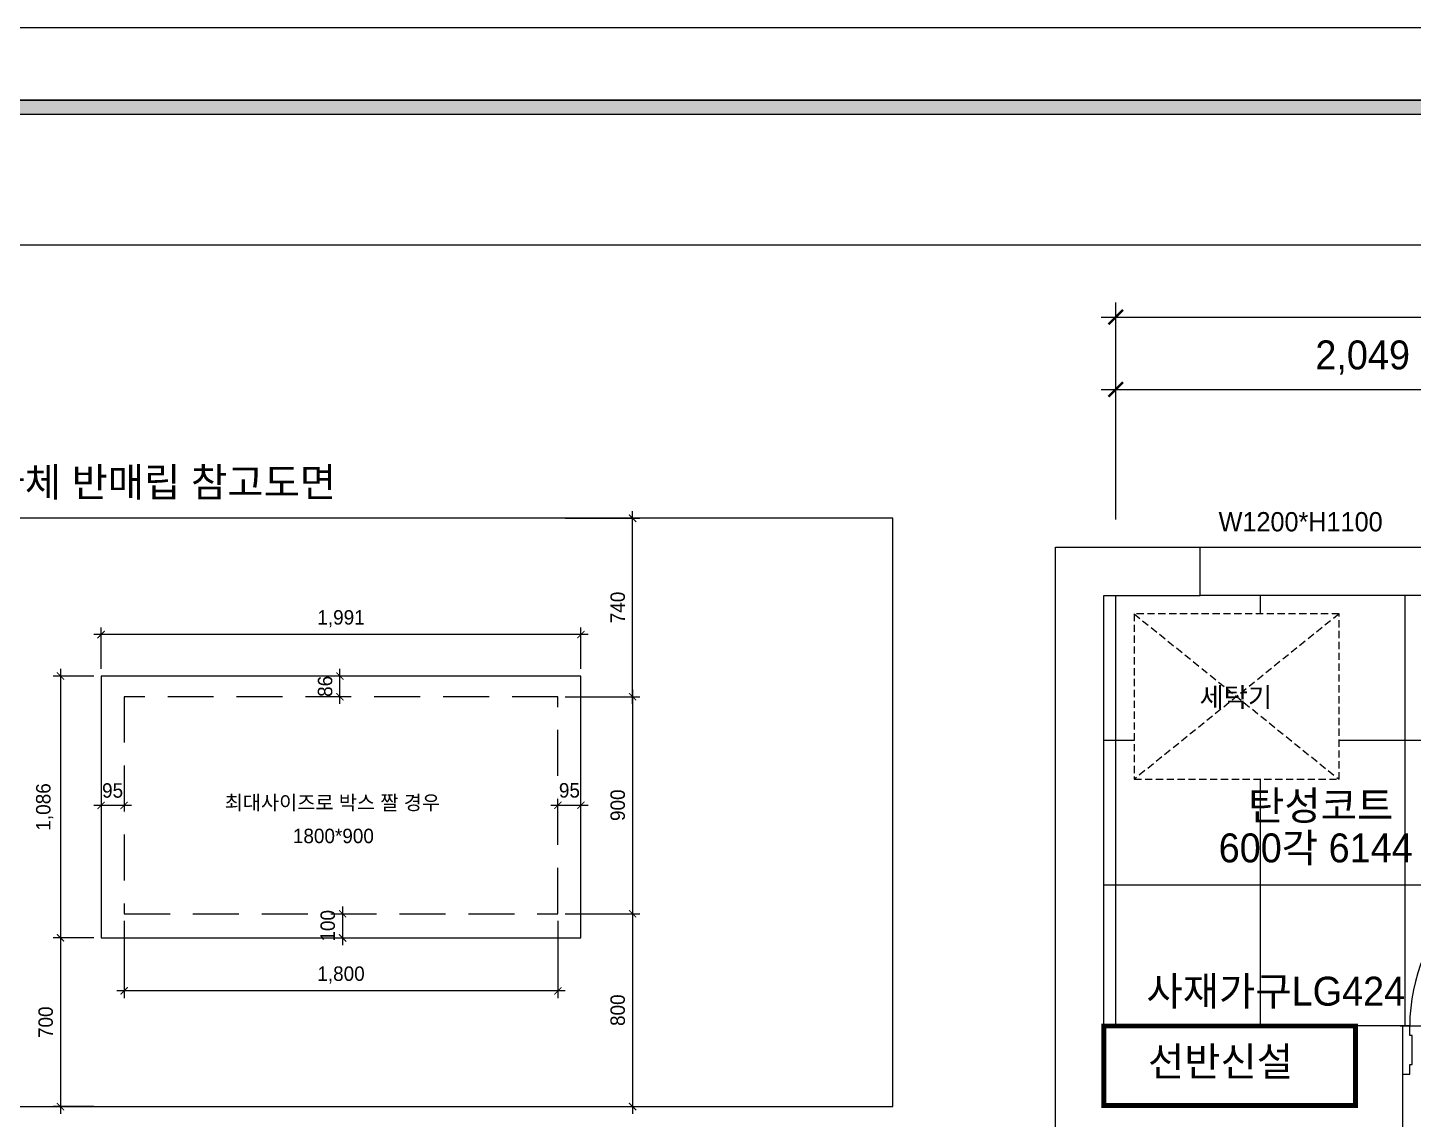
# Model space of a CAD drawing. Header units: millimetres. Extents: x 204923 to 257123, y 77248 to 107783.
# Drawn here: x 209618 to 215367, y 102656 to 107183 of the extents above; entities that cross this region are included whole.
import ezdxf
from ezdxf.enums import TextEntityAlignment as Align

# ---------------------------------------------------------------- set-up
doc = ezdxf.new("R2010")
doc.units = ezdxf.units.MM
doc.header["$LTSCALE"] = 30
doc.header["$PDMODE"] = 3
for name, pattern in [('DASHEDX2', [1.5, 1, -0.5]), ('HID', [2.3, 1.5, -0.8]), ('HIDDEN', [9.525, 6.35, -3.175])]:
    doc.linetypes.add(name, pattern=pattern)
doc.layers.get('DEFPOINTS').update_dxf_attribs({"color": 248})
for name, color, linetype in [('0-ELC TEXT', 7, 'Continuous'), ('04-WIN', 4, 'Continuous'), ('06-FUR', 6, 'Continuous'), ('07-DIM WAL', 5, 'Continuous'), ('08-HAT', 8, 'Continuous'), ('2-con', 2, 'Continuous'), ('3.기호.계단선', 30, 'Continuous'), ('CO-DO-FR', 7, 'Continuous'), ('CO-DOOR', 8, 'Continuous'), ('F-SYM', 7, 'Continuous'), ('FORM(YOURNAME)-11', 1, 'Continuous'), ('설비', 140, 'Continuous')]:
    doc.layers.add(name, color=color, linetype=linetype)
doc.styles.add('HY 울릉도 L', font='')
doc.styles.add('YOURNAME', font='HY울릉도M.TTF')
doc.styles.add('코레일둥고', font='Korail_Round_Gothic_Medium.ttf')
doc.styles.get('HY 울릉도 L').set_extended_font_data('HY울릉도L')
doc.dimstyles.new('30', dxfattribs={"dimscale": 30, "dimtxt": 2, "dimasz": 1, "dimexe": 1, "dimexo": 1, "dimgap": 1, "dimtad": 1, "dimdec": 0, "dimrnd": 0.05, "dimdsep": 46, "dimlunit": 6, "dimtxsty": 'HY 울릉도 L', "dimblk": 'ARCHTICK', "dimcen": 2.5, "dimdle": 1, "dimclrd": 133, "dimclre": 133, "dimclrt": 30, "dimadec": 0, "dimazin": 0, "dimtfac": 1, "dimtdec": 0, "dimtix": 1, "dimtmove": 2, "dimatfit": 3, "dimldrblk": 'ARCHTICK', "dimfxl": 1, "dimlwd": -1, "dimlwe": -1, "dimarcsym": 0})
doc.dimstyles.new('60', dxfattribs={"dimscale": 60, "dimtxt": 2, "dimasz": 1, "dimexe": 1, "dimexo": 1, "dimgap": 1, "dimtad": 1, "dimdec": 0, "dimrnd": 0.05, "dimdsep": 46, "dimlunit": 6, "dimtxsty": 'HY 울릉도 L', "dimblk": 'ARCHTICK', "dimcen": 2.5, "dimdle": 1, "dimclrd": 133, "dimclre": 133, "dimclrt": 30, "dimadec": 0, "dimazin": 0, "dimtfac": 1, "dimtdec": 0, "dimtix": 1, "dimtmove": 2, "dimatfit": 3, "dimldrblk": 'ARCHTICK', "dimfxl": 1, "dimlwd": -1, "dimlwe": -1, "dimarcsym": 0})

# ---------------------------------------------------------------- blocks, each defined once
blk = doc.blocks.new('FORM-PLAN')
at = {"layer": 'FORM(YOURNAME)-11'}
h = blk.add_hatch(color=256, dxfattribs=at)
h.dxf.hatch_style = 1
h.paths.add_polyline_path([(-71444, 55115), (10556, 55115), (10556, 54915), (-71444, 54915)])
h.paths.add_polyline_path([(-71444, -2085), (10556, -2085), (10556, -2285), (-71444, -2285)])
at = {"layer": 'DEFPOINTS', "color": 158}
for points in [[(-71444, -2285), (10556, -2285), (10556, 55115), (-71444, 55115)], [(-69444, 53115), (-64, 53115), (-64, 1215), (-69444, 1215)]]:
    blk.add_lwpolyline(points, close=True, dxfattribs=at)
at = {"layer": 'FORM(YOURNAME)-11', "color": 250}
blk.add_lwpolyline([(-72444, -3285), (11556, -3285), (11556, 56115), (-72444, 56115)], close=True, dxfattribs=at)
at = {"layer": 'FORM(YOURNAME)-11'}
blk.add_lwpolyline([(-71444, 55115), (10556, 55115), (10556, 54915), (-71444, 54915)], close=True, dxfattribs=at)
at = {"layer": 'FORM(YOURNAME)-11', "color": 3, "style": 'YOURNAME'}
for tag, height, p in [('1', 450, (9905, 18188)), ('2', 450, (9905, 17544)), ('3', 450, (9905, 16257)), ('4', 450, (9905, 14326)), ('5', 515, (9905, 12009)), ('6', 515, (9905, 9757)), ('7', 515, (9905, 7504)), ('8', 515, (9905, 5252)), ('9', 515, (9905, 2999)), ('10', 515, (5655, 811)), ('11', 515, (9905, 747)), ('12', 515, (5655, -1441)), ('13', 515, (9905, -1441))]:
    blk.add_attdef(tag, text='', height=height, dxfattribs=at).set_placement(p, align=Align.MIDDLE_RIGHT)
blk = doc.blocks.new('cdr')
at = {"layer": '04-WIN'}
blk.add_lwpolyline([(214482.6, 105028.4), (215682.6, 105028.4), (215682.6, 104828.4), (214482.6, 104828.4)], close=True, dxfattribs=at)
at = {"layer": '2-con'}
for p, q in [((214482.6, 104828.4), (214482.6, 105028.4)), ((215322.1, 103043.4), (215322.1, 102533.4))]:
    blk.add_line(p, q, dxfattribs=at)
for points in [[(213882.6, 102533.4), (213882.6, 105028.4), (214482.6, 105028.4)], [(215322.1, 103043.4), (215122.1, 103043.4), (215122.1, 102713.4), (214082.6, 102713.4), (214082.6, 104828.4), (214482.6, 104828.4)]]:
    blk.add_lwpolyline(points, dxfattribs=at)
blk = doc.blocks.new('_ArchTick')
at = {"color": 0, "linetype": 'ByBlock', "const_width": 0.15}
blk.add_lwpolyline([(-0.5, -0.5), (0.5, 0.5)], dxfattribs=at)
blk = doc.blocks.new('*D184')
at = {"layer": '07-DIM WAL', "color": 133}
for p, q in [((214132.1, 105142.9), (214132.1, 105742.9)), ((216181.5, 105142.9), (216181.5, 105742.9)), ((214072.1, 105682.9), (216241.5, 105682.9))]:
    blk.add_line(p, q, dxfattribs=at)
at = {"layer": 'DEFPOINTS', "color": 0}
for p in [(216181.5, 105682.9), (214132.1, 105082.9), (216181.5, 105082.9)]:
    blk.add_point(p, dxfattribs=at)
at = {"layer": '07-DIM WAL', "color": 133, "xscale": 60, "yscale": 60, "zscale": 60, "rotation": 180}
blk.add_blockref('_ArchTick', (214132.1, 105682.9), dxfattribs=at)
at = {"layer": '07-DIM WAL', "color": 133, "xscale": 60, "yscale": 60, "zscale": 60}
blk.add_blockref('_ArchTick', (216181.5, 105682.9), dxfattribs=at)
at = {"layer": '07-DIM WAL', "color": 30, "insert": (215156.8, 105814.9), "char_height": 120, "attachment_point": 5, "style": 'HY 울릉도 L'}
blk.add_mtext('2,049', dxfattribs=at)
blk = doc.blocks.new('*D185')
at = {"layer": '07-DIM WAL', "color": 133}
for p, q in [((214132.1, 105142.9), (214132.1, 106042.9)), ((223132.1, 105142.9), (223132.1, 106042.9)), ((214072.1, 105982.9), (223192.1, 105982.9))]:
    blk.add_line(p, q, dxfattribs=at)
at = {"layer": 'DEFPOINTS', "color": 0}
for p in [(223132.1, 105982.9), (214132.1, 105082.9), (223132.1, 105082.9)]:
    blk.add_point(p, dxfattribs=at)
at = {"layer": '07-DIM WAL', "color": 133, "xscale": 60, "yscale": 60, "zscale": 60, "rotation": 180}
blk.add_blockref('_ArchTick', (214132.1, 105982.9), dxfattribs=at)
at = {"layer": '07-DIM WAL', "color": 133, "xscale": 60, "yscale": 60, "zscale": 60}
blk.add_blockref('_ArchTick', (223132.1, 105982.9), dxfattribs=at)
at = {"layer": '07-DIM WAL', "color": 30, "insert": (218632.1, 106114.9), "char_height": 120, "attachment_point": 5, "style": 'HY 울릉도 L'}
blk.add_mtext('9,000', dxfattribs=at)
blk = doc.blocks.new('D-002')
at = {"layer": 'CO-DO-FR'}
for points in [[(0, 200), (0, 0), (30, 0), (30, 40), (40, 40), (40, 160), (30, 160), (30, 200), (0, 200)], [(800, 200), (800, 0), (770, 0), (770, 40), (760, 40), (760, 160), (770, 160), (770, 200), (800, 200)]]:
    blk.add_lwpolyline(points, close=True, dxfattribs=at)
at = {"layer": 'CO-DOOR'}
blk.add_lwpolyline([(730, 940), (730, 200), (770, 200), (770, 940)], close=True, dxfattribs=at)
blk.add_arc((770, 200), 740, 90, 180, dxfattribs=at)
blk = doc.blocks.new('*D955')
at = {"layer": '07-DIM WAL', "color": 133}
for p, q in [((211847.7, 104408.7), (212157.4, 104408.7)), ((212127.4, 104438.7), (212127.4, 103478.7)), ((211847.7, 103508.7), (212157.4, 103508.7))]:
    blk.add_line(p, q, dxfattribs=at)
at = {"layer": 'DEFPOINTS', "color": 0}
for p in [(211817.7, 104408.7), (211817.7, 103508.7), (212127.4, 103508.7)]:
    blk.add_point(p, dxfattribs=at)
at = {"layer": '07-DIM WAL', "color": 133, "xscale": 30, "yscale": 30, "zscale": 30}
for p, rotation in [((212127.4, 104408.7), 90), ((212127.4, 103508.7), 270)]:
    blk.add_blockref('_ArchTick', p, dxfattribs=dict(at, rotation=rotation))
at = {"layer": '07-DIM WAL', "color": 30, "insert": (212066, 103958.7), "char_height": 60, "attachment_point": 5, "rotation": 90, "style": 'HY 울릉도 L'}
blk.add_mtext('900', dxfattribs=at)
blk = doc.blocks.new('*D956')
at = {"layer": '07-DIM WAL', "color": 133}
for p, q in [((211847.7, 103508.7), (212157.4, 103508.7)), ((212127.4, 103538.7), (212127.4, 102678.7)), ((211847.7, 102708.7), (212157.4, 102708.7))]:
    blk.add_line(p, q, dxfattribs=at)
at = {"layer": 'DEFPOINTS', "color": 0}
for p in [(211817.7, 103508.7), (211817.7, 102708.7), (212127.4, 102708.7)]:
    blk.add_point(p, dxfattribs=at)
at = {"layer": '07-DIM WAL', "color": 133, "xscale": 30, "yscale": 30, "zscale": 30}
for p, rotation in [((212127.4, 103508.7), 90), ((212127.4, 102708.7), 270)]:
    blk.add_blockref('_ArchTick', p, dxfattribs=dict(at, rotation=rotation))
at = {"layer": '07-DIM WAL', "color": 30, "insert": (212066, 103108.7), "char_height": 60, "attachment_point": 5, "rotation": 90, "style": 'HY 울릉도 L'}
blk.add_mtext('800', dxfattribs=at)
blk = doc.blocks.new('*D957')
at = {"layer": '07-DIM WAL', "color": 133}
for p, q in [((212127.4, 104378.7), (212127.4, 105178.7)), ((211847.7, 105148.7), (212157.4, 105148.7)), ((211847.7, 104408.7), (212157.4, 104408.7))]:
    blk.add_line(p, q, dxfattribs=at)
at = {"layer": 'DEFPOINTS', "color": 0}
for p in [(211817.7, 105148.7), (212127.4, 105148.7), (211817.7, 104408.7)]:
    blk.add_point(p, dxfattribs=at)
at = {"layer": '07-DIM WAL', "color": 133, "xscale": 30, "yscale": 30, "zscale": 30}
for p, rotation in [((212127.4, 105148.7), 90), ((212127.4, 104408.7), 270)]:
    blk.add_blockref('_ArchTick', p, dxfattribs=dict(at, rotation=rotation))
at = {"layer": '07-DIM WAL', "color": 30, "insert": (212066.1, 104778.7), "char_height": 60, "attachment_point": 5, "rotation": 90, "style": 'HY 울릉도 L'}
blk.add_mtext('740', dxfattribs=at)
blk = doc.blocks.new('*D958')
at = {"layer": '07-DIM WAL', "color": 133}
for p, q in [((210017.7, 103478.7), (210017.7, 103158.8)), ((211817.7, 103478.7), (211817.7, 103158.8)), ((211847.7, 103188.8), (209987.7, 103188.8))]:
    blk.add_line(p, q, dxfattribs=at)
at = {"layer": 'DEFPOINTS', "color": 0}
for p in [(210017.7, 103508.7), (211817.7, 103508.7), (210017.7, 103188.8)]:
    blk.add_point(p, dxfattribs=at)
at = {"layer": '07-DIM WAL', "color": 133, "xscale": 30, "yscale": 30, "zscale": 30, "rotation": 180}
blk.add_blockref('_ArchTick', (210017.7, 103188.8), dxfattribs=at)
at = {"layer": '07-DIM WAL', "color": 133, "xscale": 30, "yscale": 30, "zscale": 30}
blk.add_blockref('_ArchTick', (211817.7, 103188.8), dxfattribs=at)
at = {"layer": '07-DIM WAL', "color": 30, "insert": (210917.7, 103254.7), "char_height": 60, "attachment_point": 5, "style": 'HY 울릉도 L'}
blk.add_mtext('1,800', dxfattribs=at)
blk = doc.blocks.new('*D959')
at = {"layer": '07-DIM WAL', "color": 133}
for p, q in [((209922.2, 104524.4), (209922.2, 104696.2)), ((211913.1, 104524.4), (211913.1, 104696.2)), ((211943.1, 104666.2), (209892.2, 104666.2))]:
    blk.add_line(p, q, dxfattribs=at)
at = {"layer": 'DEFPOINTS', "color": 0}
for p in [(209922.2, 104666.2), (209922.2, 104494.4), (211913.1, 104494.4)]:
    blk.add_point(p, dxfattribs=at)
at = {"layer": '07-DIM WAL', "color": 133, "xscale": 30, "yscale": 30, "zscale": 30, "rotation": 180}
blk.add_blockref('_ArchTick', (209922.2, 104666.2), dxfattribs=at)
at = {"layer": '07-DIM WAL', "color": 133, "xscale": 30, "yscale": 30, "zscale": 30}
blk.add_blockref('_ArchTick', (211913.1, 104666.2), dxfattribs=at)
at = {"layer": '07-DIM WAL', "color": 30, "insert": (210917.7, 104732.2), "char_height": 60, "attachment_point": 5, "style": 'HY 울릉도 L'}
blk.add_mtext('1,991', dxfattribs=at)
blk = doc.blocks.new('*D960')
at = {"layer": '07-DIM WAL', "color": 133}
for p, q in [((209753.7, 104524.4), (209753.7, 103378.7)), ((209892.2, 104494.4), (209723.7, 104494.4)), ((209892.2, 103408.7), (209723.7, 103408.7))]:
    blk.add_line(p, q, dxfattribs=at)
at = {"layer": 'DEFPOINTS', "color": 0}
for p in [(209922.2, 104494.4), (209753.7, 103408.7), (209922.2, 103408.7)]:
    blk.add_point(p, dxfattribs=at)
at = {"layer": '07-DIM WAL', "color": 133, "xscale": 30, "yscale": 30, "zscale": 30}
for p, rotation in [((209753.7, 104494.4), 90), ((209753.7, 103408.7), 270)]:
    blk.add_blockref('_ArchTick', p, dxfattribs=dict(at, rotation=rotation))
at = {"layer": '07-DIM WAL', "color": 30, "insert": (209687.8, 103951.6), "char_height": 60, "attachment_point": 5, "rotation": 90, "style": 'HY 울릉도 L'}
blk.add_mtext('1,086', dxfattribs=at)
blk = doc.blocks.new('*D961')
at = {"layer": '07-DIM WAL', "color": 133}
for p, q in [((209753.7, 103438.7), (209753.7, 102678.7)), ((209892.2, 103408.7), (209723.7, 103408.7)), ((209892.2, 102708.7), (209723.7, 102708.7))]:
    blk.add_line(p, q, dxfattribs=at)
at = {"layer": 'DEFPOINTS', "color": 0}
for p in [(209922.2, 103408.7), (209753.7, 102708.7), (209922.2, 102708.7)]:
    blk.add_point(p, dxfattribs=at)
at = {"layer": '07-DIM WAL', "color": 133, "xscale": 30, "yscale": 30, "zscale": 30}
for p, rotation in [((209753.7, 103408.7), 90), ((209753.7, 102708.7), 270)]:
    blk.add_blockref('_ArchTick', p, dxfattribs=dict(at, rotation=rotation))
at = {"layer": '07-DIM WAL', "color": 30, "insert": (209692.5, 103058.7), "char_height": 60, "attachment_point": 5, "rotation": 90, "style": 'HY 울릉도 L'}
blk.add_mtext('700', dxfattribs=at)
blk = doc.blocks.new('*D962')
at = {"layer": '07-DIM WAL', "color": 133}
for p, q in [((210913.2, 104378.7), (210913.2, 104524.4)), ((210887.7, 104494.4), (210883.2, 104494.4)), ((210887.7, 104408.7), (210883.2, 104408.7))]:
    blk.add_line(p, q, dxfattribs=at)
at = {"layer": 'DEFPOINTS', "color": 0}
for p in [(210913.2, 104494.4), (210917.7, 104494.4), (210917.7, 104408.7)]:
    blk.add_point(p, dxfattribs=at)
at = {"layer": '07-DIM WAL', "color": 133, "xscale": 30, "yscale": 30, "zscale": 30}
for p, rotation in [((210913.2, 104494.4), 270), ((210913.2, 104408.7), 90)]:
    blk.add_blockref('_ArchTick', p, dxfattribs=dict(at, rotation=rotation))
at = {"layer": '07-DIM WAL', "color": 30, "insert": (210851.9, 104451.6), "char_height": 60, "attachment_point": 5, "rotation": 90, "style": 'HY 울릉도 L'}
blk.add_mtext('86', dxfattribs=at)
blk = doc.blocks.new('*D963')
at = {"layer": '07-DIM WAL', "color": 133}
for p, q in [((210047.7, 103958.1), (209892.2, 103958.1)), ((209922.2, 103928.7), (209922.2, 103928.1)), ((210017.7, 103928.7), (210017.7, 103928.1))]:
    blk.add_line(p, q, dxfattribs=at)
at = {"layer": 'DEFPOINTS', "color": 0}
for p in [(209922.2, 103958.7), (209922.2, 103958.1), (210017.7, 103958.7)]:
    blk.add_point(p, dxfattribs=at)
at = {"layer": '07-DIM WAL', "color": 133, "xscale": 30, "yscale": 30, "zscale": 30}
blk.add_blockref('_ArchTick', (209922.2, 103958.1), dxfattribs=at)
at = {"layer": '07-DIM WAL', "color": 133, "xscale": 30, "yscale": 30, "zscale": 30, "rotation": 180}
blk.add_blockref('_ArchTick', (210017.7, 103958.1), dxfattribs=at)
at = {"layer": '07-DIM WAL', "color": 30, "insert": (209969.9, 104019.5), "char_height": 60, "attachment_point": 5, "style": 'HY 울릉도 L'}
blk.add_mtext('95', dxfattribs=at)
blk = doc.blocks.new('*D964')
at = {"layer": '07-DIM WAL', "color": 133}
for p, q in [((211787.7, 103958.7), (211943.1, 103958.7)), ((211817.7, 103988.7), (211817.7, 103988.7)), ((211913.1, 103988.7), (211913.1, 103988.7))]:
    blk.add_line(p, q, dxfattribs=at)
at = {"layer": 'DEFPOINTS', "color": 0}
for p in [(211817.7, 103958.7), (211913.1, 103958.7), (211913.1, 103958.7)]:
    blk.add_point(p, dxfattribs=at)
at = {"layer": '07-DIM WAL', "color": 133, "xscale": 30, "yscale": 30, "zscale": 30}
blk.add_blockref('_ArchTick', (211817.7, 103958.7), dxfattribs=at)
at = {"layer": '07-DIM WAL', "color": 133, "xscale": 30, "yscale": 30, "zscale": 30, "rotation": 180}
blk.add_blockref('_ArchTick', (211913.1, 103958.7), dxfattribs=at)
at = {"layer": '07-DIM WAL', "color": 30, "insert": (211865.4, 104020.1), "char_height": 60, "attachment_point": 5, "style": 'HY 울릉도 L'}
blk.add_mtext('95', dxfattribs=at)
blk = doc.blocks.new('*D965')
at = {"layer": '07-DIM WAL', "color": 133}
for p, q in [((210924.2, 103538.7), (210924.2, 103378.7)), ((210947.7, 103508.7), (210954.2, 103508.7)), ((210947.7, 103408.7), (210954.2, 103408.7))]:
    blk.add_line(p, q, dxfattribs=at)
at = {"layer": 'DEFPOINTS', "color": 0}
for p in [(210917.7, 103508.7), (210917.7, 103408.7), (210924.2, 103408.7)]:
    blk.add_point(p, dxfattribs=at)
at = {"layer": '07-DIM WAL', "color": 133, "xscale": 30, "yscale": 30, "zscale": 30}
for p, rotation in [((210924.2, 103508.7), 270), ((210924.2, 103408.7), 90)]:
    blk.add_blockref('_ArchTick', p, dxfattribs=dict(at, rotation=rotation))
at = {"layer": '07-DIM WAL', "color": 30, "insert": (210862.9, 103458.7), "char_height": 60, "attachment_point": 5, "rotation": 90, "style": 'HY 울릉도 L'}
blk.add_mtext('100', dxfattribs=at)

msp = doc.modelspace()

# ---------------------------------------------------------------- hatches: boundary and pattern name
at = {"layer": '08-HAT'}
h = msp.add_hatch(dxfattribs=at)
h.set_pattern_fill('_USER', color=256, scale=600, double=1, pattern_type=0)
h.set_pattern_definition([(0, (214132.1, 104828.37), (0, 600), []), (90, (214132.1, 104828.37), (-600, 4e-14), [])])
h.paths.add_polyline_path([(216132.1, 103043.4), (216132.1, 104828.4), (215682.6, 104828.4), (214482.6, 104828.4), (214082.6, 104828.4), (214082.6, 103043.4), (215127.1, 103043.4), (215322.1, 103043.4), (215352.1, 103043.4, -0.398461), (216052.1, 103782.3), (216052.1, 103783.4), (216092.1, 103783.4), (216092.1, 103043.4), (216122.1, 103043.4)])
h.paths.add_polyline_path([(215058.7, 104752.2), (215058.7, 104066.2), (214208.7, 104066.2), (214208.7, 104752.2)], flags=16)

# ---------------------------------------------------------------- linework, layer by layer
at = {"color": 2}
msp.add_lwpolyline([(208627.7, 102708.7), (213207.7, 102708.7), (213207.7, 105148.7), (208627.7, 105148.7)], close=True, dxfattribs=at)
at = {"color": 6}
msp.add_lwpolyline([(209922.2, 103408.7), (211913.1, 103408.7), (211913.1, 104494.4), (209922.2, 104494.4)], close=True, dxfattribs=at)
at = {"linetype": 'HIDDEN'}
msp.add_lwpolyline([(210017.7, 103508.7), (211817.7, 103508.7), (211817.7, 104408.7), (210017.7, 104408.7)], close=True, dxfattribs=at)
at = {"layer": '06-FUR', "color": 7, "linetype": 'DASHEDX2'}
for p, q in [((215058.7, 104752.2), (214208.7, 104066.2)), ((214208.7, 104752.2), (215058.7, 104066.2))]:
    msp.add_line(p, q, dxfattribs=at)
msp.add_lwpolyline([(215058.7, 104066.2), (215058.7, 104752.2), (214208.7, 104752.2), (214208.7, 104066.2)], close=True, dxfattribs=at)
at = {"layer": '06-FUR'}
msp.add_lwpolyline([(214082.6, 102713.4), (215127.1, 102713.4), (215127.1, 103043.4), (214082.6, 103043.4)], close=True, dxfattribs=at)
at = {"layer": '08-HAT'}
msp.add_line((215312.1, 103043.4), (216132.1, 103043.4), dxfattribs=at)
at = {"layer": '3.기호.계단선', "linetype": 'HID', "const_width": 20}
msp.add_lwpolyline([(214082.6, 103043.4), (215127.1, 103043.4), (215127.1, 102713.4), (214082.6, 102713.4)], close=True, dxfattribs=at)

# ---------------------------------------------------------------- block references
msp.add_blockref('cdr', (0, 0))
at = {"layer": 'CO-DOOR'}
msp.add_blockref('D-002', (215322.1, 102843.4), dxfattribs=at)
at = {"layer": 'F-SYM', "xscale": 0.3, "yscale": 0.3, "zscale": 0.3}
msp.add_blockref('FORM-PLAN', (227255.9, 90348.4), dxfattribs=at)

# ---------------------------------------------------------------- texts
at = {"layer": '0-ELC TEXT', "style": '코레일둥고'}
for s, height, p in [('이도한일베라체 반매립 참고도면', 120, (208701.9, 105238.3)), ('최대사이즈로 박스 짤 경우', 60, (210435, 103939.5)), ('탄성코트', 120, (214681.6, 103897.2)), ('1800*900', 60, (210717.9, 103801.4)), ('선반신설', 120, (214265.7, 102836.2))]:
    msp.add_text(s, height=height, dxfattribs=at).set_placement(p)
at = {"layer": '0-ELC TEXT', "color": 7, "linetype": 'DASHEDX2', "style": '코레일둥고'}
for s, p in [('W1200*H1100', (214559, 105094.3)), ('세탁기', (214479.9, 104366.7))]:
    msp.add_text(s, height=80, dxfattribs=at).set_placement(p)
at = {"layer": '설비', "color": 140, "style": '코레일둥고'}
for s, p in [('600각 6144', (214559.2, 103721.8)), ('사재가구LG424', (214259.6, 103127.5))]:
    msp.add_text(s, height=120, dxfattribs=at).set_placement(p)

# ---------------------------------------------------------------- dimensions: what is measured, and where the dimension line sits
at = {"layer": '07-DIM WAL'}
for base, p2, picture, middle in [((223132.1, 105982.9), (223132.1, 105082.9), '*D185', (218632.1, 106114.9)), ((216181.5, 105682.9), (216181.5, 105082.9), '*D184', (215156.8, 105814.9))]:
    dim = msp.add_linear_dim(base=base, p1=(214132.1, 105082.9), p2=p2, dimstyle='60', dxfattribs=at)
    dim.commit()
    dim.dimension.update_dxf_attribs({"geometry": picture, "text_midpoint": middle})
for base, p1, p2, picture, middle in [((212127.4, 105148.7), (211817.7, 104408.7), (211817.7, 105148.7), '*D957', (212066.1, 104778.7)), ((209753.7, 103408.7), (209922.2, 104494.4), (209922.2, 103408.7), '*D960', (209687.8, 103951.6)), ((210913.2, 104494.4), (210917.7, 104408.7), (210917.7, 104494.4), '*D962', (210851.9, 104451.6)), ((212127.4, 103508.7), (211817.7, 104408.7), (211817.7, 103508.7), '*D955', (212066, 103958.7)), ((210924.2, 103408.7), (210917.7, 103508.7), (210917.7, 103408.7), '*D965', (210862.9, 103458.7)), ((212127.4, 102708.7), (211817.7, 103508.7), (211817.7, 102708.7), '*D956', (212066, 103108.7)), ((209753.7, 102708.7), (209922.2, 103408.7), (209922.2, 102708.7), '*D961', (209692.5, 103058.7))]:
    dim = msp.add_linear_dim(base=base, p1=p1, p2=p2, angle=90, dimstyle='30', override={"dimfxl": 1.25}, dxfattribs=at)
    dim.commit()
    dim.dimension.update_dxf_attribs({"geometry": picture, "text_midpoint": middle})
for base, p1, p2, picture, middle in [((209922.2, 104666.2), (211913.1, 104494.4), (209922.2, 104494.4), '*D959', (210917.7, 104732.2)), ((209922.2222, 103958.1482), (210017.6722, 103958.7432), (209922.2222, 103958.7432), '*D963', (209969.9472, 104019.4915)), ((211913.1, 103958.7), (211817.7, 103958.7), (211913.1, 103958.7), '*D964', (211865.4, 104020.1)), ((210017.7, 103188.8), (211817.7, 103508.7), (210017.7, 103508.7), '*D958', (210917.7, 103254.7))]:
    dim = msp.add_linear_dim(base=base, p1=p1, p2=p2, dimstyle='30', override={"dimfxl": 1.25}, dxfattribs=at)
    dim.commit()
    dim.dimension.update_dxf_attribs({"geometry": picture, "text_midpoint": middle})

doc.saveas('drawing.dxf')
